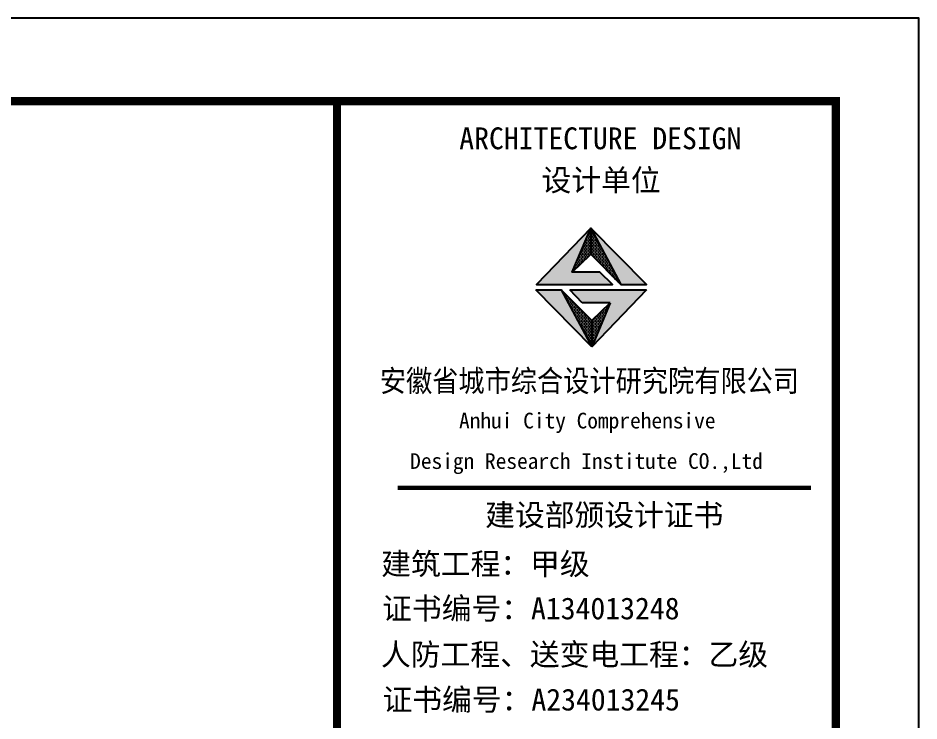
# Model space of a CAD drawing. Extents: x 69728788 to 150676229, y 20327566 to 43663798.
# Drawn here: x 75576721 to 75598425, y 20667039 to 20683966 of the extents above; entities that cross this region are included whole.
import ezdxf

# ---------------------------------------------------------------- set-up
doc = ezdxf.new("R2010")
doc.units = 0
doc.header["$LTSCALE"] = 1000
doc.header["$MEASUREMENT"] = 0
doc.layers.add('PUB_TITLE', color=4, linetype='CONTINUOUS')
doc.layers.add('图框', color=253, linetype='CONTINUOUS')
doc.styles.add('黑体', font='simhei.ttf', dxfattribs={"width": 0.6, "height": 4.3})

msp = doc.modelspace()

# ---------------------------------------------------------------- hatches: boundary and pattern name
at = {"layer": '图框'}
for points in [[(75590068.1, 20677845.9), (75590523.4, 20678902), (75589210.6, 20677552.8), (75591038.5, 20677552.8), (75590735.2, 20677845.9)], [(75591240.6, 20677547.2), (75591859.5, 20677547.2), (75590523.4, 20678902)], [(75589802.6, 20677417), (75589195.7, 20677417), (75590541.2, 20676050.3)], [(75590011.9, 20677421.1), (75590310.3, 20677107.8), (75590986.4, 20677107.8), (75590541.2, 20676050.3), (75591860.4, 20677421.1)]]:
    msp.add_hatch(color=1, dxfattribs=at).paths.add_polyline_path(points)
h = msp.add_hatch(dxfattribs=at)
h.set_pattern_fill('DOTS', color=256, scale=600, style=0)
h.set_pattern_definition([(360, (71031797.75, 22401001.68), (18.75, 37.5), [0, -37.5])])
h.paths.add_polyline_path([(75590541.2, 20676050.3), (75590541.2, 20676680.2), (75589802.6, 20677417)])
h.paths.add_polyline_path([(75590986.4, 20677107.8), (75590541.2, 20676680.2), (75590541.2, 20676050.3)])
h.paths.add_polyline_path([(75590523.4, 20678902), (75590523.4, 20678280.9), (75591240.6, 20677547.2)])
h.paths.add_polyline_path([(75590523.4, 20678280.9), (75590523.4, 20678902), (75590068.1, 20677845.9)])

# ---------------------------------------------------------------- linework, layer by layer
at = {"layer": 'PUB_TITLE'}
msp.add_lwpolyline([(75430225.1, 20565166.1), (75598425.1, 20565166.1), (75598425.1, 20683966.1), (75430225.1, 20683966.1)], close=True, dxfattribs=at)
at = {"layer": 'PUB_TITLE', "const_width": 200}
msp.add_lwpolyline([(75435225.1, 20567166.1), (75596425.1, 20567166.1), (75596425.1, 20681966.1), (75435225.1, 20681966.1)], close=True, dxfattribs=at)
at = {"layer": '图框'}
for p, q in [((75590068.1, 20677845.9), (75590523.4, 20678902)), ((75590523.4, 20678902), (75591240.6, 20677547.2)), ((75590541.2, 20676050.3), (75589195.7, 20677417)), ((75589195.7, 20677417), (75589802.6, 20677417)), ((75590541.2, 20676050.3), (75589195.7, 20677417)), ((75589195.7, 20677417), (75589802.6, 20677417)), ((75589195.7, 20677417), (75589802.6, 20677417)), ((75590541.2, 20676680.2), (75589802.6, 20677417)), ((75590011.9, 20677421.1), (75591860.4, 20677421.1)), ((75590310.3, 20677107.8), (75590011.9, 20677421.1)), ((75591860.4, 20677421.1), (75590541.2, 20676050.3)), ((75590986.4, 20677107.8), (75590310.3, 20677107.8)), ((75590541.2, 20676680.2), (75590986.4, 20677107.8)), ((75590986.4, 20677107.8), (75590541.2, 20676050.3)), ((75590541.2, 20676050.3), (75590541.2, 20676680.2)), ((75590541.2, 20676050.3), (75590541.2, 20676680.2)), ((75590541.2, 20676050.3), (75590541.2, 20676680.2))]:
    msp.add_line(p, q, dxfattribs=at)
at = {"layer": '图框', "color": 1}
for p, q in [((75590541.2, 20676050.3), (75589195.7, 20677417)), ((75589802.6, 20677417), (75590541.2, 20676050.3))]:
    msp.add_line(p, q, dxfattribs=at)
at = {"layer": '图框', "color": 4}
for points, const_width in [([(75596425.1, 20567166.1), (75584406.6, 20567166.1), (75584406.6, 20681966.1), (75596425.1, 20681966.1)], 197.2), ([(75585864, 20672654.1), (75595824, 20672654.1)], 99.6)]:
    msp.add_lwpolyline(points, dxfattribs=dict(at, const_width=const_width))
at = {"layer": '图框'}
for points in [[(75590735.2, 20677845.9), (75590068.1, 20677845.9), (75590523.4, 20678280.9), (75591240.6, 20677547.2), (75591859.5, 20677547.2), (75590523.4, 20678902), (75589210.6, 20677552.8), (75591038.5, 20677552.8), (75590735.2, 20677845.9)], [(75590523.4, 20678902), (75590523.4, 20678280.9)]]:
    msp.add_lwpolyline(points, dxfattribs=at)

# ---------------------------------------------------------------- texts
at = {"layer": '图框', "color": 4, "style": '黑体'}
for s, height, p in [('ARCHITECTURE DESIGN', 525.888, (75587350.1, 20680806.7)), ('设计单位', 525.89, (75589332.7, 20679799.4)), ('Anhui City Comprehensive ', 378.48, (75587344.7, 20674083.1)), (' Design Research Institute CO.,Ltd', 378.48, (75585910, 20673109.1)), ('建设部颁设计证书', 525.89, (75587975, 20671736.8)), (' 建筑工程：甲级', 525.89, (75585112.5, 20670558.4)), ('证书编号：A134013248', 525.888, (75585492.9, 20669486.7)), ('人防工程、送变电工程：乙级', 525.888, (75585465.3, 20668379.3)), ('证书编号：A234013245', 525.888, (75585502.5, 20667291))]:
    msp.add_text(s, height=height, dxfattribs=at).set_placement(p)
at = {"layer": '图框', "color": 4, "style": '黑体', "width": 0.88}
msp.add_text('安徽省城市综合设计研究院有限公司', height=525.888, dxfattribs=at).set_placement((75585436.4, 20674967))

doc.saveas('drawing.dxf')
